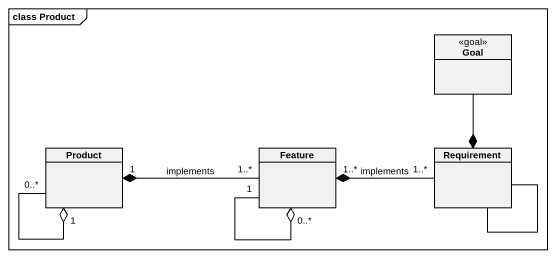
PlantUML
@startuml
mainframe class Product
hide circle
hide empty members
class Goal <<goal>>
class Product
class Feature
class Requirement
Goal --* Requirement
Product "0..*" --o "1" Product
Feature "1..*" -left-* "1" Product : implements
Feature "1" --o "0..*" Feature
Requirement "1..*" -left-* "1..*" Feature : implements
Requirement -- Requirement
@enduml
